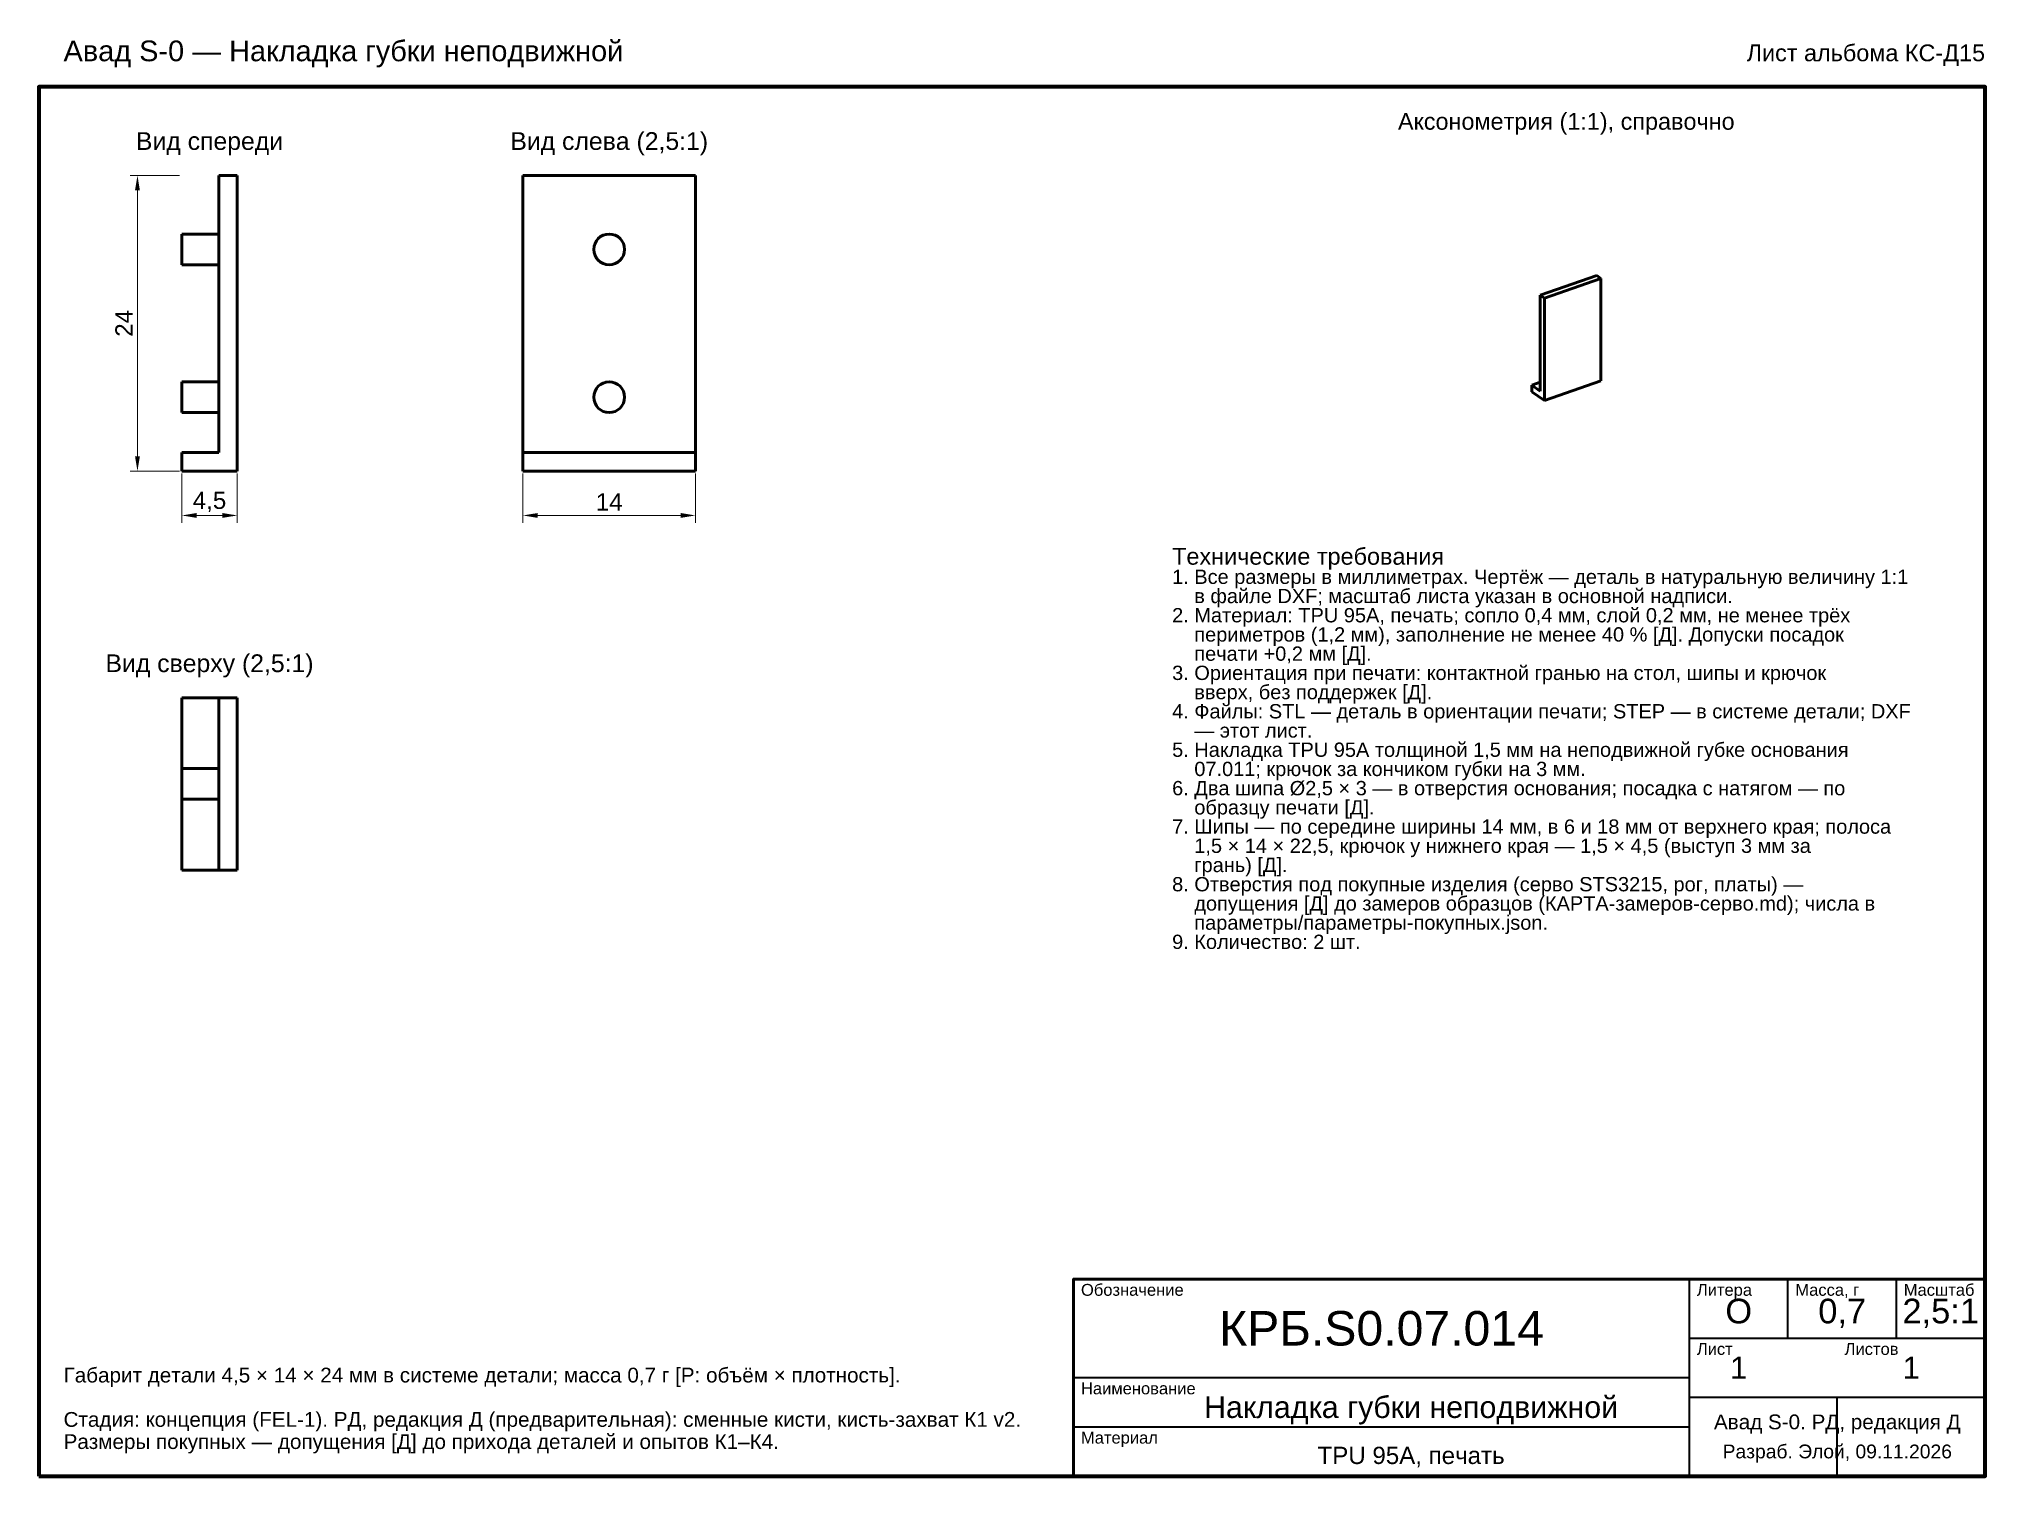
# Model space of a CAD drawing. Header units: millimetres. Extents: x 8 to 166, y 2 to 119.
import ezdxf
from ezdxf.enums import TextEntityAlignment as Align

# ---------------------------------------------------------------- set-up
doc = ezdxf.new("R2010")
doc.units = ezdxf.units.MM
doc.header["$LTSCALE"] = 0.4
for name, color, linetype, lineweight in [('КОНТУР', 7, 'Continuous', 50), ('РАЗМЕРЫ', 5, 'Continuous', 18), ('РАМКА', 7, 'Continuous', 70), ('ТАБЛИЦА', 7, 'Continuous', 35), ('ТЕКСТ', 7, 'Continuous', 25)]:
    doc.layers.add(name, color=color, linetype=linetype, lineweight=lineweight)
doc.styles.add('GOST', font='arial.ttf')
doc.dimstyles.new('GOST', dxfattribs={"dimtxt": 1.4, "dimasz": 1.2, "dimexe": 0.6, "dimexo": 0.2, "dimgap": 0.4, "dimtad": 1, "dimdec": 1, "dimtxsty": 'GOST', "dimcen": 2.5, "dimclrd": 5, "dimclre": 5, "dimclrt": 5, "dimazin": 3, "dimtfac": 1, "dimtmove": 0, "dimatfit": 3, "dimlwd": 18, "dimlwe": 18})

msp = doc.modelspace()

# ---------------------------------------------------------------- linework, layer by layer
at = {"layer": 'КОНТУР'}
for p, q in [((22.6, 85.11), (22.6, 107.6)), ((22.6, 107.6), (24.1, 107.6)), ((24.1, 83.6), (24.1, 107.6)), ((61.3, 107.6), (47.3, 107.6)), ((47.3, 85.11), (47.3, 107.6)), ((61.3, 85.11), (61.3, 107.6)), ((22.6, 102.85), (19.6, 102.85)), ((22.6, 100.35), (19.6, 100.35)), ((129.88, 97.88), (134.47, 99.48)), ((130.22, 97.63), (134.81, 99.24)), ((134.47, 99.48), (134.81, 99.24)), ((134.81, 90.92), (134.81, 99.24)), ((129.88, 90.09), (129.88, 97.88)), ((129.88, 97.88), (130.22, 97.63)), ((130.22, 89.32), (130.22, 97.63)), ((22.6, 90.85), (19.6, 90.85)), ((129.19, 90.58), (129.88, 90.82)), ((129.19, 90.05), (129.19, 90.58)), ((129.19, 90.58), (129.88, 90.09)), ((130.22, 89.32), (134.81, 90.92)), ((129.19, 90.05), (130.22, 89.32)), ((22.6, 88.35), (19.6, 88.35)), ((19.6, 83.6), (19.6, 85.11)), ((19.6, 85.11), (22.6, 85.11)), ((47.3, 83.6), (47.3, 85.11)), ((61.3, 85.11), (47.3, 85.11)), ((61.3, 83.6), (61.3, 85.11)), ((19.6, 83.6), (24.1, 83.6)), ((61.3, 83.6), (47.3, 83.6)), ((19.6, 65.2), (22.6, 65.2)), ((19.6, 59.45), (19.6, 65.2)), ((22.6, 51.2), (22.6, 65.2)), ((22.6, 65.2), (24.1, 65.2)), ((24.1, 51.2), (24.1, 65.2)), ((19.6, 59.45), (22.6, 59.45)), ((19.6, 51.2), (19.6, 56.95)), ((22.6, 56.95), (19.6, 56.95)), ((19.6, 51.2), (22.6, 51.2)), ((22.6, 51.2), (24.1, 51.2))]:
    msp.add_line(p, q, dxfattribs=at)
for points in [[(19.6, 102.85), (19.6, 102.54), (19.6, 102.23), (19.6, 101.91), (19.6, 101.6), (19.6, 101.29), (19.6, 100.98), (19.6, 100.66), (19.6, 100.35)], [(19.6, 90.85), (19.6, 90.54), (19.6, 90.23), (19.6, 89.91), (19.6, 89.6), (19.6, 89.29), (19.6, 88.98), (19.6, 88.66), (19.6, 88.35)], [(19.6, 59.45), (19.6, 59.14), (19.6, 58.83), (19.6, 58.51), (19.6, 58.2), (19.6, 57.89), (19.6, 57.58), (19.6, 57.26), (19.6, 56.95)]]:
    msp.add_lwpolyline(points, dxfattribs=at)
for centre in [(54.3, 101.6), (54.3, 89.6)]:
    msp.add_circle(centre, 1.25, dxfattribs=at)
at = {"layer": 'РАМКА', "lineweight": 70}
msp.add_lwpolyline([(8, 2), (166, 2), (166, 114.8), (8, 114.8), (8, 2)], dxfattribs=at)
at = {"layer": 'ТАБЛИЦА'}
for p, q in [((142, 2), (142, 18)), ((150, 13.2), (150, 18)), ((158.8, 13.2), (158.8, 18)), ((142, 13.2), (166, 13.2)), ((92, 10), (142, 10)), ((142, 8.4), (166, 8.4)), ((154, 2), (154, 8.4)), ((92, 6), (142, 6))]:
    msp.add_line(p, q, dxfattribs=at)
at = {"layer": 'ТАБЛИЦА', "lineweight": 50}
msp.add_lwpolyline([(92, 2), (166, 2), (166, 18), (92, 18), (92, 2)], dxfattribs=at)

# ---------------------------------------------------------------- texts
at = {"layer": 'ТЕКСТ', "style": 'GOST'}
for s, height, p in [('Авад S-0 — Накладка губки неподвижной', 1.68, (10, 116.88)), ('Технические требования', 1.36, (100, 76)), ('1. Все размеры в миллиметрах. Чертёж — деталь в натуральную величину 1:1', 1.16, (100, 74.44)), ('    в файле DXF; масштаб листа указан в основной надписи.', 1.16, (100, 72.88)), ('2. Материал: TPU 95A, печать; сопло 0,4 мм, слой 0,2 мм, не менее трёх', 1.16, (100, 71.32)), ('    периметров (1,2 мм), заполнение не менее 40 % [Д]. Допуски посадок', 1.16, (100, 69.76)), ('    печати +0,2 мм [Д].', 1.16, (100, 68.2)), ('3. Ориентация при печати: контактной гранью на стол, шипы и крючок', 1.16, (100, 66.64)), ('    вверх, без поддержек [Д].', 1.16, (100, 65.08)), ('4. Файлы: STL — деталь в ориентации печати; STEP — в системе детали; DXF', 1.16, (100, 63.52)), ('5. Накладка TPU 95A толщиной 1,5 мм на неподвижной губке основания', 1.16, (100, 60.4)), ('    — этот лист.', 1.16, (100, 61.96)), ('    07.011; крючок за кончиком губки на 3 мм.', 1.16, (100, 58.84)), ('6. Два шипа Ø2,5 × 3 — в отверстия основания; посадка с натягом — по', 1.16, (100, 57.28)), ('    образцу печати [Д].', 1.16, (100, 55.72)), ('7. Шипы — по середине ширины 14 мм, в 6 и 18 мм от верхнего края; полоса', 1.16, (100, 54.16)), ('    1,5 × 14 × 22,5, крючок у нижнего края — 1,5 × 4,5 (выступ 3 мм за', 1.16, (100, 52.6)), ('    грань) [Д].', 1.16, (100, 51.04)), ('8. Отверстия под покупные изделия (серво STS3215, рог, платы) —', 1.16, (100, 49.48)), ('    допущения [Д] до замеров образцов (КАРТА-замеров-серво.md); числа в', 1.16, (100, 47.92)), ('    параметры/параметры-покупных.json.', 1.16, (100, 46.36)), ('9. Количество: 2 шт.', 1.16, (100, 44.8)), ('Обозначение', 0.96, (92.6, 16.64)), ('Литера', 0.96, (142.6, 16.64)), ('Масса, г', 0.96, (150.6, 16.64)), ('Масштаб', 0.96, (159.4, 16.64)), ('Лист', 0.96, (142.6, 11.84)), ('Листов', 0.96, (154.6, 11.84)), ('Габарит детали 4,5 × 14 × 24 мм в системе детали; масса 0,7 г [Р: объём × плотность].', 1.2, (10, 9.6)), ('Наименование', 0.96, (92.6, 8.64)), ('Стадия: концепция (FEL-1). РД, редакция Д (предварительная): сменные кисти, кисть-захват К1 v2.', 1.2, (10, 6)), ('Размеры покупных — допущения [Д] до прихода деталей и опытов К1–К4.', 1.2, (10, 4.2)), ('Материал', 0.96, (92.6, 4.64))]:
    msp.add_text(s, height=height, dxfattribs=at).set_placement(p)
msp.add_text('Лист альбома КС-Д15', height=1.36, dxfattribs=at).set_placement((166, 116.88), align=Align.RIGHT)
for s, height, p in [('Аксонометрия (1:1), справочно', 1.36, (132, 112)), ('Вид спереди', 1.44, (21.85, 110.4)), ('Вид слева (2,5:1)', 1.44, (54.3, 110.4)), ('Вид сверху (2,5:1)', 1.44, (21.85, 68)), ('О', 2, (146, 15.4)), ('0,7', 2, (154.4, 15.4)), ('2,5:1', 2, (162.4, 15.4)), ('КРБ.S0.07.014', 2.8, (117, 14)), ('1', 1.8, (146, 10.8)), ('1', 1.8, (160, 10.8)), ('Накладка губки неподвижной', 1.7647, (119.4, 7.6)), ('Авад S-0. РД, редакция Д', 1.2, (154, 6.4)), ('TPU 95A, печать', 1.4, (119.4, 3.68)), ('Разраб. Элой, 09.11.2026', 1.12, (154, 4))]:
    msp.add_text(s, height=height, dxfattribs=at).set_placement(p, align=Align.MIDDLE_CENTER)

# ---------------------------------------------------------------- dimensions: what is measured, and where the dimension line sits
at = {"layer": 'РАЗМЕРЫ'}
msp.add_linear_dim(base=(16, 83.6), p1=(19.6, 83.6), p2=(19.6, 107.6), angle=90, dimstyle='GOST', dxfattribs=at).render()
for base, p1, p2 in [((19.6, 80), (19.6, 83.6), (24.1, 83.6)), ((47.3, 80), (47.3, 83.6), (61.3, 83.6))]:
    msp.add_linear_dim(base=base, p1=p1, p2=p2, dimstyle='GOST', dxfattribs=at).render()

doc.saveas('drawing.dxf')
